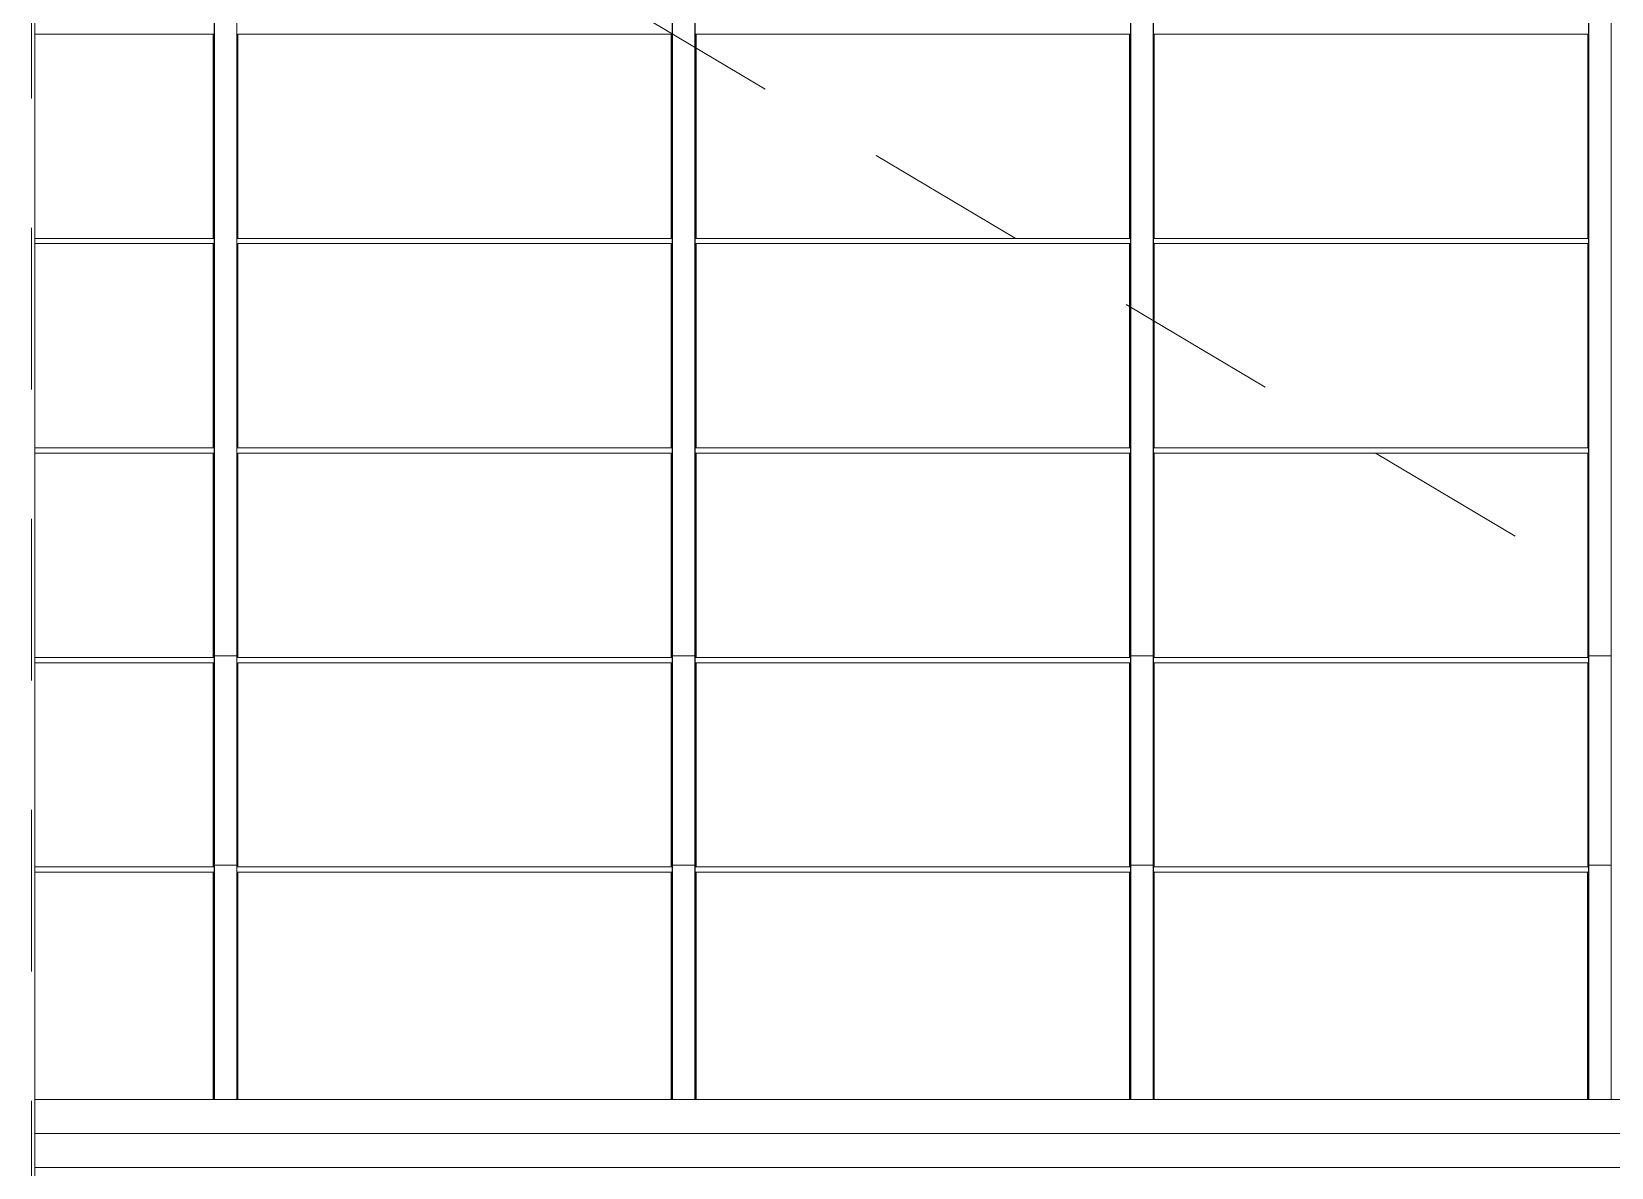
# Model space of a CAD drawing. Header units: metres. Extents: x -227.9 to -140, y 38 to 92.1.
# Drawn here: x -205.09 to -197.77, y 67.91 to 73.17 of the extents above; entities that cross this region are included whole.
import ezdxf

# ---------------------------------------------------------------- set-up
doc = ezdxf.new("R2010")
doc.units = ezdxf.units.M
doc.linetypes.add('JIS_02_0.7', pattern=[1.35, 0.75, -0.6])
doc.layers.add('A-DETL', color=94, linetype='Continuous', lineweight=5, true_color=0x00a600)
doc.layers.add('A-DETL-MBND', color=9, linetype='Continuous', lineweight=5, true_color=0xc0c0c0)

# ---------------------------------------------------------------- blocks, each defined once
blk = doc.blocks.new('LAG-B1020-CADRE STRUCTURELLE-PATIO - MUC-PATIO_skp_97-11715570-MUC-LAG-PRO-PLA-ARC-TZN-N03-AG02F')
at = {"layer": 'A-DETL-MBND'}
for p, q in [((-24.0873, 0.3398), (-1.0673, 0.3398)), ((-24.0873, 0.3398), (-1.0673, 0.3398)), ((-1.0673, 0.1821), (-24.0873, 0.1821)), ((-24.0873, 0.1821), (-1.0673, 0.1821)), ((-1.0673, 0.0244), (-24.0873, 0.0244)), ((-24.0873, 0.0244), (-1.0673, 0.0244))]:
    blk.add_line(p, q, dxfattribs=at)
blk = doc.blocks.new('LAG-B1020-CADRE STRUCTURELLE-PATIO - MUC-PATIO_skp_78-11715551-MUC-LAG-PRO-PLA-ARC-TZN-N03-AG02F')
at = {"layer": 'A-DETL-MBND'}
for p, q in [((0.9602, 4.9771), (1.7865, 4.9771)), ((0.9602, 4.9771), (1.7865, 4.9771)), ((1.7865, 4.0299), (1.7865, 4.9771)), ((1.7865, 4.0299), (1.7865, 4.9771)), ((1.901, 4.9771), (1.901, 4.0299)), ((1.901, 4.9771), (3.9121, 4.9771)), ((1.901, 4.9771), (3.9121, 4.9771)), ((1.901, 4.0299), (1.901, 4.9771)), ((3.9121, 4.0299), (3.9121, 4.9771)), ((3.9121, 4.0299), (3.9121, 4.9771)), ((4.026, 4.9771), (4.026, 4.0299)), ((4.026, 4.9771), (6.0371, 4.9771)), ((4.026, 4.9771), (6.0371, 4.9771)), ((4.026, 4.0299), (4.026, 4.9771)), ((6.0371, 4.0299), (6.0371, 4.9771)), ((6.0371, 4.0299), (6.0371, 4.9771)), ((6.151, 4.9771), (6.151, 4.0299)), ((6.151, 4.9771), (8.1621, 4.9771)), ((6.151, 4.9771), (8.1621, 4.9771)), ((6.151, 4.0299), (6.151, 4.9771)), ((8.1621, 4.0299), (8.1621, 4.9771)), ((8.1621, 4.0299), (8.1621, 4.9771)), ((0.9602, 4.0055), (1.7865, 4.0055)), ((0.9602, 4.0055), (1.7865, 4.0055)), ((1.7865, 3.0577), (1.7865, 4.0055)), ((1.7865, 3.0577), (1.7865, 4.0055)), ((1.901, 4.0055), (1.901, 3.0577)), ((1.901, 4.0055), (3.9121, 4.0055)), ((1.901, 4.0055), (3.9121, 4.0055)), ((1.901, 3.0577), (1.901, 4.0055)), ((3.9121, 3.0577), (3.9121, 4.0055)), ((3.9121, 3.0577), (3.9121, 4.0055)), ((4.026, 4.0055), (4.026, 3.0577)), ((4.026, 4.0055), (6.0371, 4.0055)), ((4.026, 4.0055), (6.0371, 4.0055)), ((4.026, 3.0577), (4.026, 4.0055)), ((6.0371, 3.0577), (6.0371, 4.0055)), ((6.0371, 3.0577), (6.0371, 4.0055)), ((6.151, 4.0055), (6.151, 3.0577)), ((6.151, 4.0055), (8.1621, 4.0055)), ((6.151, 4.0055), (8.1621, 4.0055)), ((6.151, 3.0577), (6.151, 4.0055)), ((8.1621, 3.0577), (8.1621, 4.0055)), ((8.1621, 3.0577), (8.1621, 4.0055)), ((0.9602, 3.0333), (1.7865, 3.0333)), ((0.9602, 3.0333), (1.7865, 3.0333)), ((1.7865, 2.0861), (1.7865, 3.0333)), ((1.7865, 2.0861), (1.7865, 3.0333)), ((1.901, 3.0333), (1.901, 2.0861)), ((1.901, 3.0333), (3.9121, 3.0333)), ((1.901, 3.0333), (3.9121, 3.0333)), ((1.901, 2.0861), (1.901, 3.0333)), ((3.9121, 2.0861), (3.9121, 3.0333)), ((3.9121, 2.0861), (3.9121, 3.0333)), ((4.026, 3.0333), (4.026, 2.0861)), ((4.026, 3.0333), (6.0371, 3.0333)), ((4.026, 3.0333), (6.0371, 3.0333)), ((4.026, 2.0861), (4.026, 3.0333)), ((6.0371, 2.0861), (6.0371, 3.0333)), ((6.0371, 2.0861), (6.0371, 3.0333)), ((6.151, 3.0333), (6.151, 2.0861)), ((6.151, 3.0333), (8.1621, 3.0333)), ((6.151, 3.0333), (8.1621, 3.0333)), ((6.151, 2.0861), (6.151, 3.0333)), ((8.1621, 2.0861), (8.1621, 3.0333)), ((8.1621, 2.0861), (8.1621, 3.0333)), ((0.9602, 2.0617), (1.7865, 2.0617)), ((0.9602, 2.0617), (1.7865, 2.0617)), ((1.7865, 1.1145), (1.7865, 2.0617)), ((1.7865, 1.1145), (1.7865, 2.0617)), ((1.901, 2.0617), (1.901, 1.1145)), ((1.901, 2.0617), (3.9121, 2.0617)), ((1.901, 2.0617), (3.9121, 2.0617)), ((1.901, 1.1145), (1.901, 2.0617)), ((3.9121, 1.1145), (3.9121, 2.0617)), ((3.9121, 1.1145), (3.9121, 2.0617)), ((4.026, 2.0617), (4.026, 1.1145)), ((4.026, 2.0617), (6.0371, 2.0617)), ((4.026, 2.0617), (6.0371, 2.0617)), ((4.026, 1.1145), (4.026, 2.0617)), ((6.0371, 1.1145), (6.0371, 2.0617)), ((6.0371, 1.1145), (6.0371, 2.0617)), ((6.151, 2.0617), (6.151, 1.1145)), ((6.151, 2.0617), (8.1621, 2.0617)), ((6.151, 2.0617), (8.1621, 2.0617)), ((6.151, 1.1145), (6.151, 2.0617)), ((8.1621, 1.1145), (8.1621, 2.0617)), ((8.1621, 1.1145), (8.1621, 2.0617)), ((0.9602, 1.0902), (1.7871, 1.0902)), ((0.9602, 1.0902), (1.7871, 1.0902)), ((1.7871, 0.0357), (1.7871, 1.0902)), ((1.7871, 0.0357), (1.7871, 1.0902)), ((1.901, 1.0902), (1.901, 0.0357)), ((1.901, 1.0902), (3.9121, 1.0902)), ((3.9121, 1.0902), (1.901, 1.0902)), ((1.901, 0.0357), (1.901, 1.0902)), ((3.9121, 0.0357), (3.9121, 1.0902)), ((3.9121, 0.0357), (3.9121, 1.0902)), ((4.026, 1.0902), (4.026, 0.0357)), ((4.026, 1.0902), (6.0371, 1.0902)), ((6.0371, 1.0902), (4.026, 1.0902)), ((4.026, 0.0357), (4.026, 1.0902)), ((6.0371, 0.0357), (6.0371, 1.0902)), ((6.0371, 0.0357), (6.0371, 1.0902)), ((6.151, 1.0902), (6.151, 0.0357)), ((6.151, 1.0902), (8.1621, 1.0902)), ((8.1621, 1.0902), (6.151, 1.0902)), ((6.151, 0.0357), (6.151, 1.0902)), ((8.1621, 0.0357), (8.1621, 1.0902)), ((8.1621, 0.0357), (8.1621, 1.0902))]:
    blk.add_line(p, q, dxfattribs=at)
blk = doc.blocks.new('LAG-B1020-CADRE STRUCTURELLE-PATIO - MUC-PATIO_skp_75-11715548-MUC-LAG-PRO-PLA-ARC-TZN-N03-AG02F')
at = {"layer": 'A-DETL-MBND'}
for p, q in [((1.901, 2.2157), (1.901, 5.195)), ((1.901, 5.195), (1.901, 2.2157)), ((2.006, 2.2157), (2.006, 5.195)), ((2.006, 2.2157), (2.006, 5.195)), ((4.026, 2.2157), (4.026, 5.195)), ((4.026, 5.195), (4.026, 2.2157)), ((4.131, 2.2157), (4.131, 5.195)), ((4.131, 2.2157), (4.131, 5.195)), ((6.151, 2.2157), (6.151, 5.195)), ((6.151, 5.195), (6.151, 2.2157)), ((6.256, 2.2157), (6.256, 5.195)), ((6.256, 2.2157), (6.256, 5.195)), ((8.276, 2.2157), (8.276, 5.195)), ((8.276, 5.195), (8.276, 2.2157)), ((8.381, 2.2157), (8.381, 5.195)), ((8.381, 2.2157), (8.381, 5.195)), ((1.901, 2.2157), (2.006, 2.2157)), ((1.901, 1.245), (1.901, 2.2157)), ((2.006, 2.2157), (1.901, 2.2157)), ((1.901, 1.245), (1.901, 2.2157)), ((2.006, 2.2157), (2.006, 1.245)), ((2.006, 1.245), (2.006, 2.2157)), ((4.026, 2.2157), (4.131, 2.2157)), ((4.026, 1.245), (4.026, 2.2157)), ((4.131, 2.2157), (4.026, 2.2157)), ((4.026, 1.245), (4.026, 2.2157)), ((4.131, 2.2157), (4.131, 1.245)), ((4.131, 1.245), (4.131, 2.2157)), ((6.151, 2.2157), (6.256, 2.2157)), ((6.151, 1.245), (6.151, 2.2157)), ((6.256, 2.2157), (6.151, 2.2157)), ((6.151, 1.245), (6.151, 2.2157)), ((6.256, 2.2157), (6.256, 1.245)), ((6.256, 1.245), (6.256, 2.2157)), ((8.276, 2.2157), (8.381, 2.2157)), ((8.276, 1.245), (8.276, 2.2157)), ((8.381, 2.2157), (8.276, 2.2157)), ((8.276, 1.245), (8.276, 2.2157)), ((8.381, 2.2157), (8.381, 1.245)), ((8.381, 1.245), (8.381, 2.2157)), ((1.901, 1.245), (2.006, 1.245)), ((1.901, 0.1577), (1.901, 1.245)), ((1.901, 1.245), (1.901, 0.1577)), ((1.901, 1.245), (2.006, 1.245)), ((2.006, 0.1577), (2.006, 1.245)), ((2.006, 0.1577), (2.006, 1.245)), ((4.026, 1.245), (4.131, 1.245)), ((4.026, 0.1577), (4.026, 1.245)), ((4.026, 1.245), (4.026, 0.1577)), ((4.026, 1.245), (4.131, 1.245)), ((4.131, 0.1577), (4.131, 1.245)), ((4.131, 0.1577), (4.131, 1.245)), ((6.151, 1.245), (6.256, 1.245)), ((6.151, 0.1577), (6.151, 1.245)), ((6.151, 1.245), (6.151, 0.1577)), ((6.151, 1.245), (6.256, 1.245)), ((6.256, 0.1577), (6.256, 1.245)), ((6.256, 0.1577), (6.256, 1.245)), ((8.276, 1.245), (8.381, 1.245)), ((8.276, 0.1577), (8.276, 1.245)), ((8.276, 1.245), (8.276, 0.1577)), ((8.276, 1.245), (8.381, 1.245)), ((8.381, 0.1577), (8.381, 1.245)), ((8.381, 0.1577), (8.381, 1.245))]:
    blk.add_line(p, q, dxfattribs=at)
blk = doc.blocks.new('LAG-B1020-CADRE STRUCTURELLE-PATIO - MUC-PATIO_skp_74-11715547-MUC-LAG-PRO-PLA-ARC-TZN-N03-AG02F')
at = {"layer": 'A-DETL-MBND'}
for p, q in [((0.9802, 13.1425), (1.8071, 13.1425)), ((1.8071, 13.1425), (0.9802, 13.1425)), ((1.8071, 12.1952), (1.8071, 13.1425)), ((1.8071, 12.1952), (1.8071, 13.1425)), ((1.921, 13.1425), (1.921, 12.1952)), ((3.9321, 13.1425), (1.921, 13.1425)), ((3.9321, 13.1425), (1.921, 13.1425)), ((1.921, 12.1952), (1.921, 13.1425)), ((3.9321, 13.1425), (3.9321, 12.1952)), ((3.9321, 12.1952), (3.9321, 13.1425)), ((4.046, 13.1425), (4.046, 12.1952)), ((6.0571, 13.1425), (4.046, 13.1425)), ((6.0571, 13.1425), (4.046, 13.1425)), ((4.046, 12.1952), (4.046, 13.1425)), ((6.0571, 13.1425), (6.0571, 12.1952)), ((6.0571, 12.1952), (6.0571, 13.1425)), ((6.171, 13.1425), (6.171, 12.1952)), ((8.1821, 13.1425), (6.171, 13.1425)), ((8.1821, 13.1425), (6.171, 13.1425)), ((6.171, 12.1952), (6.171, 13.1425)), ((8.1821, 13.1425), (8.1821, 12.1952)), ((8.1821, 12.1952), (8.1821, 13.1425)), ((1.8115, 12.1952), (0.9802, 12.1952)), ((0.9802, 12.1952), (1.8115, 12.1952)), ((0.9802, 12.1709), (1.8071, 12.1709)), ((1.8071, 12.1709), (0.9802, 12.1709)), ((1.8071, 11.2231), (1.8071, 12.1709)), ((1.8071, 11.2231), (1.8071, 12.1709)), ((1.9177, 12.1952), (3.9365, 12.1952)), ((3.9365, 12.1952), (1.9177, 12.1952)), ((1.921, 12.1709), (1.921, 11.2231)), ((3.9321, 12.1709), (1.921, 12.1709)), ((3.9321, 12.1709), (1.921, 12.1709)), ((1.921, 11.2231), (1.921, 12.1709)), ((3.9321, 12.1709), (3.9321, 11.2231)), ((3.9321, 11.2231), (3.9321, 12.1709)), ((4.0427, 12.1952), (6.0615, 12.1952)), ((6.0615, 12.1952), (4.0427, 12.1952)), ((4.046, 12.1709), (4.046, 11.2231)), ((6.0571, 12.1709), (4.046, 12.1709)), ((6.0571, 12.1709), (4.046, 12.1709)), ((4.046, 11.2231), (4.046, 12.1709)), ((6.0571, 12.1709), (6.0571, 11.2231)), ((6.0571, 11.2231), (6.0571, 12.1709)), ((6.1677, 12.1952), (8.1865, 12.1952)), ((8.1865, 12.1952), (6.1677, 12.1952)), ((6.171, 12.1709), (6.171, 11.2231)), ((8.1821, 12.1709), (6.171, 12.1709)), ((8.1821, 12.1709), (6.171, 12.1709)), ((6.171, 11.2231), (6.171, 12.1709)), ((8.1821, 12.1709), (8.1821, 11.2231)), ((8.1821, 11.2231), (8.1821, 12.1709)), ((1.8115, 11.2231), (0.9802, 11.2231)), ((0.9802, 11.2231), (1.8115, 11.2231)), ((1.9177, 11.2231), (3.9365, 11.2231)), ((3.9365, 11.2231), (1.9177, 11.2231)), ((6.0615, 11.2231), (4.0427, 11.2231)), ((4.0427, 11.2231), (6.0615, 11.2231)), ((6.1677, 11.2231), (8.1865, 11.2231)), ((8.1865, 11.2231), (6.1677, 11.2231)), ((0.9802, 11.1987), (1.8071, 11.1987)), ((1.8071, 11.1987), (0.9802, 11.1987)), ((1.8071, 10.2515), (1.8071, 11.1987)), ((1.8071, 10.2515), (1.8071, 11.1987)), ((1.921, 11.1987), (1.921, 10.2515)), ((3.9321, 11.1987), (1.921, 11.1987)), ((3.9321, 11.1987), (1.921, 11.1987)), ((1.921, 10.2515), (1.921, 11.1987)), ((3.9321, 11.1987), (3.9321, 10.2515)), ((3.9321, 10.2515), (3.9321, 11.1987)), ((4.046, 10.2515), (4.046, 11.1987)), ((4.046, 11.1987), (4.046, 10.2515)), ((6.0571, 11.1987), (4.046, 11.1987)), ((6.0571, 11.1987), (4.046, 11.1987)), ((6.0571, 11.1987), (6.0571, 10.2515)), ((6.0571, 10.2515), (6.0571, 11.1987)), ((6.171, 11.1987), (6.171, 10.2515)), ((8.1821, 11.1987), (6.171, 11.1987)), ((8.1821, 11.1987), (6.171, 11.1987)), ((6.171, 10.2515), (6.171, 11.1987)), ((8.1821, 11.1987), (8.1821, 10.2515)), ((8.1821, 10.2515), (8.1821, 11.1987)), ((1.8115, 10.2515), (0.9802, 10.2515)), ((0.9802, 10.2515), (1.8115, 10.2515)), ((0.9802, 10.2271), (1.8071, 10.2271)), ((1.8071, 10.2271), (0.9802, 10.2271)), ((1.8071, 9.2799), (1.8071, 10.2271)), ((1.8071, 9.2799), (1.8071, 10.2271)), ((1.9177, 10.2515), (3.9365, 10.2515)), ((3.9365, 10.2515), (1.9177, 10.2515)), ((1.921, 10.2271), (1.921, 9.2799)), ((3.9321, 10.2271), (1.921, 10.2271)), ((3.9321, 10.2271), (1.921, 10.2271)), ((1.921, 9.2799), (1.921, 10.2271)), ((3.9321, 10.2271), (3.9321, 9.2799)), ((3.9321, 9.2799), (3.9321, 10.2271)), ((4.0427, 10.2515), (6.0615, 10.2515)), ((6.0615, 10.2515), (4.0427, 10.2515)), ((4.046, 10.2271), (4.046, 9.2799)), ((6.0571, 10.2271), (4.046, 10.2271)), ((6.0571, 10.2271), (4.046, 10.2271)), ((4.046, 9.2799), (4.046, 10.2271)), ((6.0571, 10.2271), (6.0571, 9.2799)), ((6.0571, 9.2799), (6.0571, 10.2271)), ((6.1677, 10.2515), (8.1865, 10.2515)), ((8.1865, 10.2515), (6.1677, 10.2515)), ((6.171, 10.2271), (6.171, 9.2799)), ((8.1821, 10.2271), (6.171, 10.2271)), ((8.1821, 10.2271), (6.171, 10.2271)), ((6.171, 9.2799), (6.171, 10.2271)), ((8.1821, 10.2271), (8.1821, 9.2799)), ((8.1821, 9.2799), (8.1821, 10.2271)), ((1.8115, 9.2799), (0.9802, 9.2799)), ((0.9802, 9.2799), (1.8115, 9.2799)), ((0.9802, 9.2555), (1.8076, 9.2555)), ((1.8076, 9.2555), (0.9802, 9.2555)), ((1.8076, 8.2011), (1.8076, 9.2555)), ((1.8076, 8.2011), (1.8076, 9.2555)), ((1.9177, 9.2799), (3.9365, 9.2799)), ((1.9177, 9.2799), (3.9365, 9.2799)), ((1.9205, 8.2011), (1.9204, 9.2555)), ((1.9205, 8.2011), (1.9204, 9.2555)), ((1.9204, 9.2555), (3.9315, 9.2555)), ((1.9204, 9.2555), (3.9315, 9.2555)), ((3.9315, 8.2011), (3.9315, 9.2555)), ((3.9315, 8.2011), (3.9315, 9.2555)), ((4.0427, 9.2799), (6.0615, 9.2799)), ((4.0427, 9.2799), (6.0615, 9.2799)), ((4.0455, 8.2011), (4.0454, 9.2555)), ((4.0455, 8.2011), (4.0454, 9.2555)), ((4.0454, 9.2555), (6.0565, 9.2555)), ((4.0454, 9.2555), (6.0565, 9.2555)), ((6.0565, 8.2011), (6.0565, 9.2555)), ((6.0565, 8.2011), (6.0565, 9.2555)), ((6.1677, 9.2799), (8.1865, 9.2799)), ((6.1677, 9.2799), (8.1865, 9.2799)), ((6.1705, 8.2011), (6.1704, 9.2555)), ((6.1705, 8.2011), (6.1704, 9.2555)), ((6.1704, 9.2555), (8.1815, 9.2555)), ((6.1704, 9.2555), (8.1815, 9.2555)), ((8.1815, 8.2011), (8.1815, 9.2555)), ((8.1815, 8.2011), (8.1815, 9.2555))]:
    blk.add_line(p, q, dxfattribs=at)

msp = doc.modelspace()

# ---------------------------------------------------------------- linework, layer by layer
at = {"layer": 'A-DETL', "color": 7, "linetype": 'JIS_02_0.7'}
for p, q in [((-204.6554, 74.6739), (-182.4815, 61.4534)), ((-205.0941, 73.6135), (-205.0941, 62.5135))]:
    msp.add_line(p, q, dxfattribs=at)
at = {"layer": 'A-DETL-MBND'}
msp.add_line((-205.0791, 73.5985), (-205.0791, 62.5285), dxfattribs=at)
at = {"layer": 'A-DETL-MBND', "lineweight": 9}
for p, q in [((-204.2466, 70.2785), (-204.2466, 73.2578)), ((-204.2466, 73.2578), (-204.2466, 70.2785)), ((-204.1416, 70.2785), (-204.1416, 73.2578)), ((-204.1416, 70.2785), (-204.1416, 73.2578)), ((-202.1216, 70.2785), (-202.1216, 73.2578)), ((-202.1216, 73.2578), (-202.1216, 70.2785)), ((-202.0166, 70.2785), (-202.0166, 73.2578)), ((-202.0166, 70.2785), (-202.0166, 73.2578)), ((-199.9966, 70.2785), (-199.9966, 73.2578)), ((-199.9966, 73.2578), (-199.9966, 70.2785)), ((-199.8916, 70.2785), (-199.8916, 73.2578)), ((-199.8916, 70.2785), (-199.8916, 73.2578)), ((-197.8716, 70.2785), (-197.8716, 73.2578)), ((-197.8716, 73.2578), (-197.8716, 70.2785)), ((-205.0791, 73.1619), (-204.2516, 73.1619)), ((-205.0791, 73.1619), (-204.2516, 73.1619)), ((-205.0791, 73.1619), (-204.2511, 73.1619)), ((-204.2511, 73.1619), (-205.0791, 73.1619)), ((-204.2516, 72.2147), (-204.2516, 73.1619)), ((-204.2516, 72.2147), (-204.2516, 73.1619)), ((-204.2511, 72.2147), (-204.2511, 73.1619)), ((-204.2511, 72.2147), (-204.2511, 73.1619)), ((-204.1372, 73.1619), (-204.1372, 72.2147)), ((-204.1372, 73.1619), (-202.1261, 73.1619)), ((-204.1372, 73.1619), (-202.1261, 73.1619)), ((-204.1372, 72.2147), (-204.1372, 73.1619)), ((-204.1372, 73.1619), (-204.1372, 72.2147)), ((-202.1261, 73.1619), (-204.1372, 73.1619)), ((-202.1261, 73.1619), (-204.1372, 73.1619)), ((-204.1372, 72.2147), (-204.1372, 73.1619)), ((-202.1261, 72.2147), (-202.1261, 73.1619)), ((-202.1261, 72.2147), (-202.1261, 73.1619)), ((-202.1261, 73.1619), (-202.1261, 72.2147)), ((-202.1261, 72.2147), (-202.1261, 73.1619)), ((-202.0122, 73.1619), (-202.0122, 72.2147)), ((-202.0122, 73.1619), (-200.0011, 73.1619)), ((-202.0122, 73.1619), (-200.0011, 73.1619)), ((-202.0122, 72.2147), (-202.0122, 73.1619)), ((-202.0122, 73.1619), (-202.0122, 72.2147)), ((-200.0011, 73.1619), (-202.0122, 73.1619)), ((-200.0011, 73.1619), (-202.0122, 73.1619)), ((-202.0122, 72.2147), (-202.0122, 73.1619)), ((-200.0011, 72.2147), (-200.0011, 73.1619)), ((-200.0011, 72.2147), (-200.0011, 73.1619)), ((-200.0011, 73.1619), (-200.0011, 72.2147)), ((-200.0011, 72.2147), (-200.0011, 73.1619)), ((-199.8872, 73.1619), (-199.8872, 72.2147)), ((-199.8872, 73.1619), (-197.8761, 73.1619)), ((-199.8872, 73.1619), (-197.8761, 73.1619)), ((-199.8872, 72.2147), (-199.8872, 73.1619)), ((-199.8872, 73.1619), (-199.8872, 72.2147)), ((-197.8761, 73.1619), (-199.8872, 73.1619)), ((-197.8761, 73.1619), (-199.8872, 73.1619)), ((-199.8872, 72.2147), (-199.8872, 73.1619)), ((-197.8761, 72.2147), (-197.8761, 73.1619)), ((-197.8761, 72.2147), (-197.8761, 73.1619)), ((-197.8761, 73.1619), (-197.8761, 72.2147)), ((-197.8761, 72.2147), (-197.8761, 73.1619)), ((-204.2478, 72.2147), (-205.0791, 72.2147)), ((-205.0791, 72.2147), (-204.2478, 72.2147)), ((-205.0791, 72.1903), (-204.2516, 72.1903)), ((-205.0791, 72.1903), (-204.2516, 72.1903)), ((-205.0791, 72.1903), (-204.2511, 72.1903)), ((-204.2511, 72.1903), (-205.0791, 72.1903)), ((-204.2516, 71.2425), (-204.2516, 72.1903)), ((-204.2516, 71.2425), (-204.2516, 72.1903)), ((-204.2511, 71.2425), (-204.2511, 72.1903)), ((-204.2511, 71.2425), (-204.2511, 72.1903)), ((-204.1416, 72.2147), (-202.1228, 72.2147)), ((-202.1228, 72.2147), (-204.1416, 72.2147)), ((-204.1372, 72.1903), (-204.1372, 71.2425)), ((-204.1372, 72.1903), (-202.1261, 72.1903)), ((-204.1372, 72.1903), (-202.1261, 72.1903)), ((-204.1372, 71.2425), (-204.1372, 72.1903)), ((-204.1372, 72.1903), (-204.1372, 71.2425)), ((-202.1261, 72.1903), (-204.1372, 72.1903)), ((-202.1261, 72.1903), (-204.1372, 72.1903)), ((-204.1372, 71.2425), (-204.1372, 72.1903)), ((-202.1261, 71.2425), (-202.1261, 72.1903)), ((-202.1261, 71.2425), (-202.1261, 72.1903)), ((-202.1261, 72.1903), (-202.1261, 71.2425)), ((-202.1261, 71.2425), (-202.1261, 72.1903)), ((-202.0166, 72.2147), (-199.9978, 72.2147)), ((-199.9978, 72.2147), (-202.0166, 72.2147)), ((-202.0122, 72.1903), (-202.0122, 71.2425)), ((-202.0122, 72.1903), (-200.0011, 72.1903)), ((-202.0122, 72.1903), (-200.0011, 72.1903)), ((-202.0122, 71.2425), (-202.0122, 72.1903)), ((-202.0122, 72.1903), (-202.0122, 71.2425)), ((-200.0011, 72.1903), (-202.0122, 72.1903)), ((-200.0011, 72.1903), (-202.0122, 72.1903)), ((-202.0122, 71.2425), (-202.0122, 72.1903)), ((-200.0011, 71.2425), (-200.0011, 72.1903)), ((-200.0011, 71.2425), (-200.0011, 72.1903)), ((-200.0011, 72.1903), (-200.0011, 71.2425)), ((-200.0011, 71.2425), (-200.0011, 72.1903)), ((-199.8916, 72.2147), (-197.8728, 72.2147)), ((-197.8728, 72.2147), (-199.8916, 72.2147)), ((-199.8872, 72.1903), (-199.8872, 71.2425)), ((-199.8872, 72.1903), (-197.8761, 72.1903)), ((-199.8872, 72.1903), (-197.8761, 72.1903)), ((-199.8872, 71.2425), (-199.8872, 72.1903)), ((-199.8872, 72.1903), (-199.8872, 71.2425)), ((-197.8761, 72.1903), (-199.8872, 72.1903)), ((-197.8761, 72.1903), (-199.8872, 72.1903)), ((-199.8872, 71.2425), (-199.8872, 72.1903)), ((-197.8761, 71.2425), (-197.8761, 72.1903)), ((-197.8761, 71.2425), (-197.8761, 72.1903)), ((-197.8761, 72.1903), (-197.8761, 71.2425)), ((-197.8761, 71.2425), (-197.8761, 72.1903)), ((-204.2478, 71.2425), (-205.0791, 71.2425)), ((-205.0791, 71.2425), (-204.2478, 71.2425)), ((-205.0791, 71.2181), (-204.2516, 71.2181)), ((-205.0791, 71.2181), (-204.2516, 71.2181)), ((-205.0791, 71.2181), (-204.2511, 71.2181)), ((-204.2511, 71.2181), (-205.0791, 71.2181)), ((-204.2516, 70.2709), (-204.2516, 71.2181)), ((-204.2516, 70.2709), (-204.2516, 71.2181)), ((-204.2511, 70.2709), (-204.2511, 71.2181)), ((-204.2511, 70.2709), (-204.2511, 71.2181)), ((-204.1416, 71.2425), (-202.1228, 71.2425)), ((-202.1228, 71.2425), (-204.1416, 71.2425)), ((-204.1372, 71.2181), (-204.1372, 70.2709)), ((-204.1372, 71.2181), (-202.1261, 71.2181)), ((-204.1372, 71.2181), (-202.1261, 71.2181)), ((-204.1372, 70.2709), (-204.1372, 71.2181)), ((-204.1372, 71.2181), (-204.1372, 70.2709)), ((-202.1261, 71.2181), (-204.1372, 71.2181)), ((-202.1261, 71.2181), (-204.1372, 71.2181)), ((-204.1372, 70.2709), (-204.1372, 71.2181)), ((-202.1261, 70.2709), (-202.1261, 71.2181)), ((-202.1261, 70.2709), (-202.1261, 71.2181)), ((-202.1261, 71.2181), (-202.1261, 70.2709)), ((-202.1261, 70.2709), (-202.1261, 71.2181)), ((-199.9978, 71.2425), (-202.0166, 71.2425)), ((-202.0166, 71.2425), (-199.9978, 71.2425)), ((-202.0122, 71.2181), (-202.0122, 70.2709)), ((-202.0122, 71.2181), (-200.0011, 71.2181)), ((-202.0122, 71.2181), (-200.0011, 71.2181)), ((-202.0122, 70.2709), (-202.0122, 71.2181)), ((-202.0122, 70.2709), (-202.0122, 71.2181)), ((-202.0122, 71.2181), (-202.0122, 70.2709)), ((-200.0011, 71.2181), (-202.0122, 71.2181)), ((-200.0011, 71.2181), (-202.0122, 71.2181)), ((-200.0011, 70.2709), (-200.0011, 71.2181)), ((-200.0011, 70.2709), (-200.0011, 71.2181)), ((-200.0011, 71.2181), (-200.0011, 70.2709)), ((-200.0011, 70.2709), (-200.0011, 71.2181)), ((-199.8916, 71.2425), (-197.8728, 71.2425)), ((-197.8728, 71.2425), (-199.8916, 71.2425)), ((-199.8872, 71.2181), (-199.8872, 70.2709)), ((-199.8872, 71.2181), (-197.8761, 71.2181)), ((-199.8872, 71.2181), (-197.8761, 71.2181)), ((-199.8872, 70.2709), (-199.8872, 71.2181)), ((-199.8872, 71.2181), (-199.8872, 70.2709)), ((-197.8761, 71.2181), (-199.8872, 71.2181)), ((-197.8761, 71.2181), (-199.8872, 71.2181)), ((-199.8872, 70.2709), (-199.8872, 71.2181)), ((-197.8761, 70.2709), (-197.8761, 71.2181)), ((-197.8761, 70.2709), (-197.8761, 71.2181)), ((-197.8761, 71.2181), (-197.8761, 70.2709)), ((-197.8761, 70.2709), (-197.8761, 71.2181)), ((-204.2478, 70.2709), (-205.0791, 70.2709)), ((-205.0791, 70.2709), (-204.2478, 70.2709)), ((-204.2466, 70.2785), (-204.1416, 70.2785)), ((-204.2466, 69.3078), (-204.2466, 70.2785)), ((-204.1416, 70.2785), (-204.2466, 70.2785)), ((-204.2466, 69.3078), (-204.2466, 70.2785)), ((-204.1416, 70.2785), (-204.1416, 69.3078)), ((-204.1416, 69.3078), (-204.1416, 70.2785)), ((-204.1416, 70.2709), (-202.1228, 70.2709)), ((-202.1228, 70.2709), (-204.1416, 70.2709)), ((-202.1216, 70.2785), (-202.0166, 70.2785)), ((-202.1216, 69.3078), (-202.1216, 70.2785)), ((-202.0166, 70.2785), (-202.1216, 70.2785)), ((-202.1216, 69.3078), (-202.1216, 70.2785)), ((-202.0166, 70.2785), (-202.0166, 69.3078)), ((-202.0166, 69.3078), (-202.0166, 70.2785)), ((-202.0166, 70.2709), (-199.9978, 70.2709)), ((-199.9978, 70.2709), (-202.0166, 70.2709)), ((-199.9966, 70.2785), (-199.8916, 70.2785)), ((-199.9966, 69.3078), (-199.9966, 70.2785)), ((-199.8916, 70.2785), (-199.9966, 70.2785)), ((-199.9966, 69.3078), (-199.9966, 70.2785)), ((-199.8916, 70.2785), (-199.8916, 69.3078)), ((-199.8916, 69.3078), (-199.8916, 70.2785)), ((-199.8916, 70.2709), (-197.8728, 70.2709)), ((-197.8728, 70.2709), (-199.8916, 70.2709)), ((-197.8716, 70.2785), (-197.7666, 70.2785)), ((-197.8716, 69.3078), (-197.8716, 70.2785)), ((-197.7666, 70.2785), (-197.8716, 70.2785)), ((-197.8716, 69.3078), (-197.8716, 70.2785)), ((-205.0791, 70.2465), (-204.2516, 70.2465)), ((-205.0791, 70.2465), (-204.2516, 70.2465)), ((-205.0791, 70.2465), (-204.2511, 70.2465)), ((-204.2511, 70.2465), (-205.0791, 70.2465)), ((-204.2516, 69.2993), (-204.2516, 70.2465)), ((-204.2516, 69.2993), (-204.2516, 70.2465)), ((-204.2511, 69.2993), (-204.2511, 70.2465)), ((-204.2511, 69.2993), (-204.2511, 70.2465)), ((-204.1372, 70.2465), (-204.1372, 69.2993)), ((-204.1372, 70.2465), (-202.1261, 70.2465)), ((-204.1372, 70.2465), (-202.1261, 70.2465)), ((-204.1372, 69.2993), (-204.1372, 70.2465)), ((-204.1372, 70.2465), (-204.1372, 69.2993)), ((-202.1261, 70.2465), (-204.1372, 70.2465)), ((-202.1261, 70.2465), (-204.1372, 70.2465)), ((-204.1372, 69.2993), (-204.1372, 70.2465)), ((-202.1261, 69.2993), (-202.1261, 70.2465)), ((-202.1261, 69.2993), (-202.1261, 70.2465)), ((-202.1261, 70.2465), (-202.1261, 69.2993)), ((-202.1261, 69.2993), (-202.1261, 70.2465)), ((-202.0122, 70.2465), (-202.0122, 69.2993)), ((-202.0122, 70.2465), (-200.0011, 70.2465)), ((-202.0122, 70.2465), (-200.0011, 70.2465)), ((-202.0122, 69.2993), (-202.0122, 70.2465)), ((-202.0122, 70.2465), (-202.0122, 69.2993)), ((-200.0011, 70.2465), (-202.0122, 70.2465)), ((-200.0011, 70.2465), (-202.0122, 70.2465)), ((-202.0122, 69.2993), (-202.0122, 70.2465)), ((-200.0011, 69.2993), (-200.0011, 70.2465)), ((-200.0011, 69.2993), (-200.0011, 70.2465)), ((-200.0011, 70.2465), (-200.0011, 69.2993)), ((-200.0011, 69.2993), (-200.0011, 70.2465)), ((-199.8872, 70.2465), (-199.8872, 69.2993)), ((-199.8872, 70.2465), (-197.8761, 70.2465)), ((-199.8872, 70.2465), (-197.8761, 70.2465)), ((-199.8872, 69.2993), (-199.8872, 70.2465)), ((-199.8872, 70.2465), (-199.8872, 69.2993)), ((-197.8761, 70.2465), (-199.8872, 70.2465)), ((-197.8761, 70.2465), (-199.8872, 70.2465)), ((-199.8872, 69.2993), (-199.8872, 70.2465)), ((-197.8761, 69.2993), (-197.8761, 70.2465)), ((-197.8761, 69.2993), (-197.8761, 70.2465)), ((-197.8761, 70.2465), (-197.8761, 69.2993)), ((-197.8761, 69.2993), (-197.8761, 70.2465)), ((-204.2478, 69.2993), (-205.0791, 69.2993)), ((-205.0791, 69.2993), (-204.2478, 69.2993)), ((-205.0791, 69.2749), (-204.2511, 69.2749)), ((-205.0791, 69.2749), (-204.2511, 69.2749)), ((-205.0791, 69.2749), (-204.2505, 69.2749)), ((-204.2505, 69.2749), (-205.0791, 69.2749)), ((-204.2511, 68.2205), (-204.2511, 69.2749)), ((-204.2511, 68.2205), (-204.2511, 69.2749)), ((-204.2505, 68.2205), (-204.2505, 69.2749)), ((-204.2505, 68.2205), (-204.2505, 69.2749)), ((-204.2466, 69.3078), (-204.1416, 69.3078)), ((-204.2466, 68.2205), (-204.2466, 69.3078)), ((-204.2466, 69.3078), (-204.2466, 68.2205)), ((-204.2466, 69.3078), (-204.1416, 69.3078)), ((-204.1416, 68.2205), (-204.1416, 69.3078)), ((-204.1416, 68.2205), (-204.1416, 69.3078)), ((-204.1416, 69.2993), (-202.1228, 69.2993)), ((-204.1416, 69.2993), (-202.1228, 69.2993)), ((-204.1377, 68.2205), (-204.1377, 69.2749)), ((-204.1377, 68.2205), (-204.1377, 69.2749)), ((-204.1377, 69.2749), (-202.1266, 69.2749)), ((-204.1377, 69.2749), (-202.1266, 69.2749)), ((-204.1372, 69.2749), (-204.1372, 68.2205)), ((-204.1372, 69.2749), (-202.1261, 69.2749)), ((-202.1261, 69.2749), (-204.1372, 69.2749)), ((-204.1372, 68.2205), (-204.1372, 69.2749)), ((-202.1266, 68.2205), (-202.1266, 69.2749)), ((-202.1266, 68.2205), (-202.1266, 69.2749)), ((-202.1261, 68.2205), (-202.1261, 69.2749)), ((-202.1261, 68.2205), (-202.1261, 69.2749)), ((-202.1216, 69.3078), (-202.0166, 69.3078)), ((-202.1216, 68.2205), (-202.1216, 69.3078)), ((-202.1216, 69.3078), (-202.1216, 68.2205)), ((-202.1216, 69.3078), (-202.0166, 69.3078)), ((-202.0166, 68.2205), (-202.0166, 69.3078)), ((-202.0166, 68.2205), (-202.0166, 69.3078)), ((-202.0166, 69.2993), (-199.9978, 69.2993)), ((-202.0166, 69.2993), (-199.9978, 69.2993)), ((-202.0127, 68.2205), (-202.0127, 69.2749)), ((-202.0127, 68.2205), (-202.0127, 69.2749)), ((-202.0127, 69.2749), (-200.0016, 69.2749)), ((-202.0127, 69.2749), (-200.0016, 69.2749)), ((-202.0122, 69.2749), (-202.0122, 68.2205)), ((-202.0122, 69.2749), (-200.0011, 69.2749)), ((-200.0011, 69.2749), (-202.0122, 69.2749)), ((-202.0122, 68.2205), (-202.0122, 69.2749)), ((-200.0016, 68.2205), (-200.0016, 69.2749)), ((-200.0016, 68.2205), (-200.0016, 69.2749)), ((-200.0011, 68.2205), (-200.0011, 69.2749)), ((-200.0011, 68.2205), (-200.0011, 69.2749)), ((-199.9966, 69.3078), (-199.8916, 69.3078)), ((-199.9966, 68.2205), (-199.9966, 69.3078)), ((-199.9966, 69.3078), (-199.9966, 68.2205)), ((-199.9966, 69.3078), (-199.8916, 69.3078)), ((-199.8916, 68.2205), (-199.8916, 69.3078)), ((-199.8916, 68.2205), (-199.8916, 69.3078)), ((-199.8916, 69.2993), (-197.8728, 69.2993)), ((-199.8916, 69.2993), (-197.8728, 69.2993)), ((-199.8877, 68.2205), (-199.8877, 69.2749)), ((-199.8877, 68.2205), (-199.8877, 69.2749)), ((-199.8877, 69.2749), (-197.8766, 69.2749)), ((-199.8877, 69.2749), (-197.8766, 69.2749)), ((-199.8872, 69.2749), (-199.8872, 68.2205)), ((-199.8872, 69.2749), (-197.8761, 69.2749)), ((-197.8761, 69.2749), (-199.8872, 69.2749)), ((-199.8872, 68.2205), (-199.8872, 69.2749)), ((-197.8766, 68.2205), (-197.8766, 69.2749)), ((-197.8766, 68.2205), (-197.8766, 69.2749)), ((-197.8761, 68.2205), (-197.8761, 69.2749)), ((-197.8761, 68.2205), (-197.8761, 69.2749)), ((-197.8716, 69.3078), (-197.7666, 69.3078)), ((-197.8716, 68.2205), (-197.8716, 69.3078)), ((-197.8716, 69.3078), (-197.8716, 68.2205)), ((-197.8716, 69.3078), (-197.7666, 69.3078)), ((-205.0791, 68.2205), (-182.0591, 68.2205)), ((-205.0791, 68.2205), (-182.0591, 68.2205)), ((-182.0591, 68.0628), (-205.0791, 68.0628)), ((-205.0791, 68.0628), (-182.0591, 68.0628))]:
    msp.add_line(p, q, dxfattribs=at)

# ---------------------------------------------------------------- block references
for name, p in [('LAG-B1020-CADRE STRUCTURELLE-PATIO - MUC-PATIO_skp_78-11715551-MUC-LAG-PRO-PLA-ARC-TZN-N03-AG02F', (-206.0393, 68.1848)), ('LAG-B1020-CADRE STRUCTURELLE-PATIO - MUC-PATIO_skp_74-11715547-MUC-LAG-PRO-PLA-ARC-TZN-N03-AG02F', (-206.0593, 60.0194)), ('LAG-B1020-CADRE STRUCTURELLE-PATIO - MUC-PATIO_skp_75-11715548-MUC-LAG-PRO-PLA-ARC-TZN-N03-AG02F', (-206.1488, 68.0628)), ('LAG-B1020-CADRE STRUCTURELLE-PATIO - MUC-PATIO_skp_97-11715570-MUC-LAG-PRO-PLA-ARC-TZN-N03-AG02F', (-180.9918, 67.8807))]:
    msp.add_blockref(name, p)

doc.saveas('drawing.dxf')
